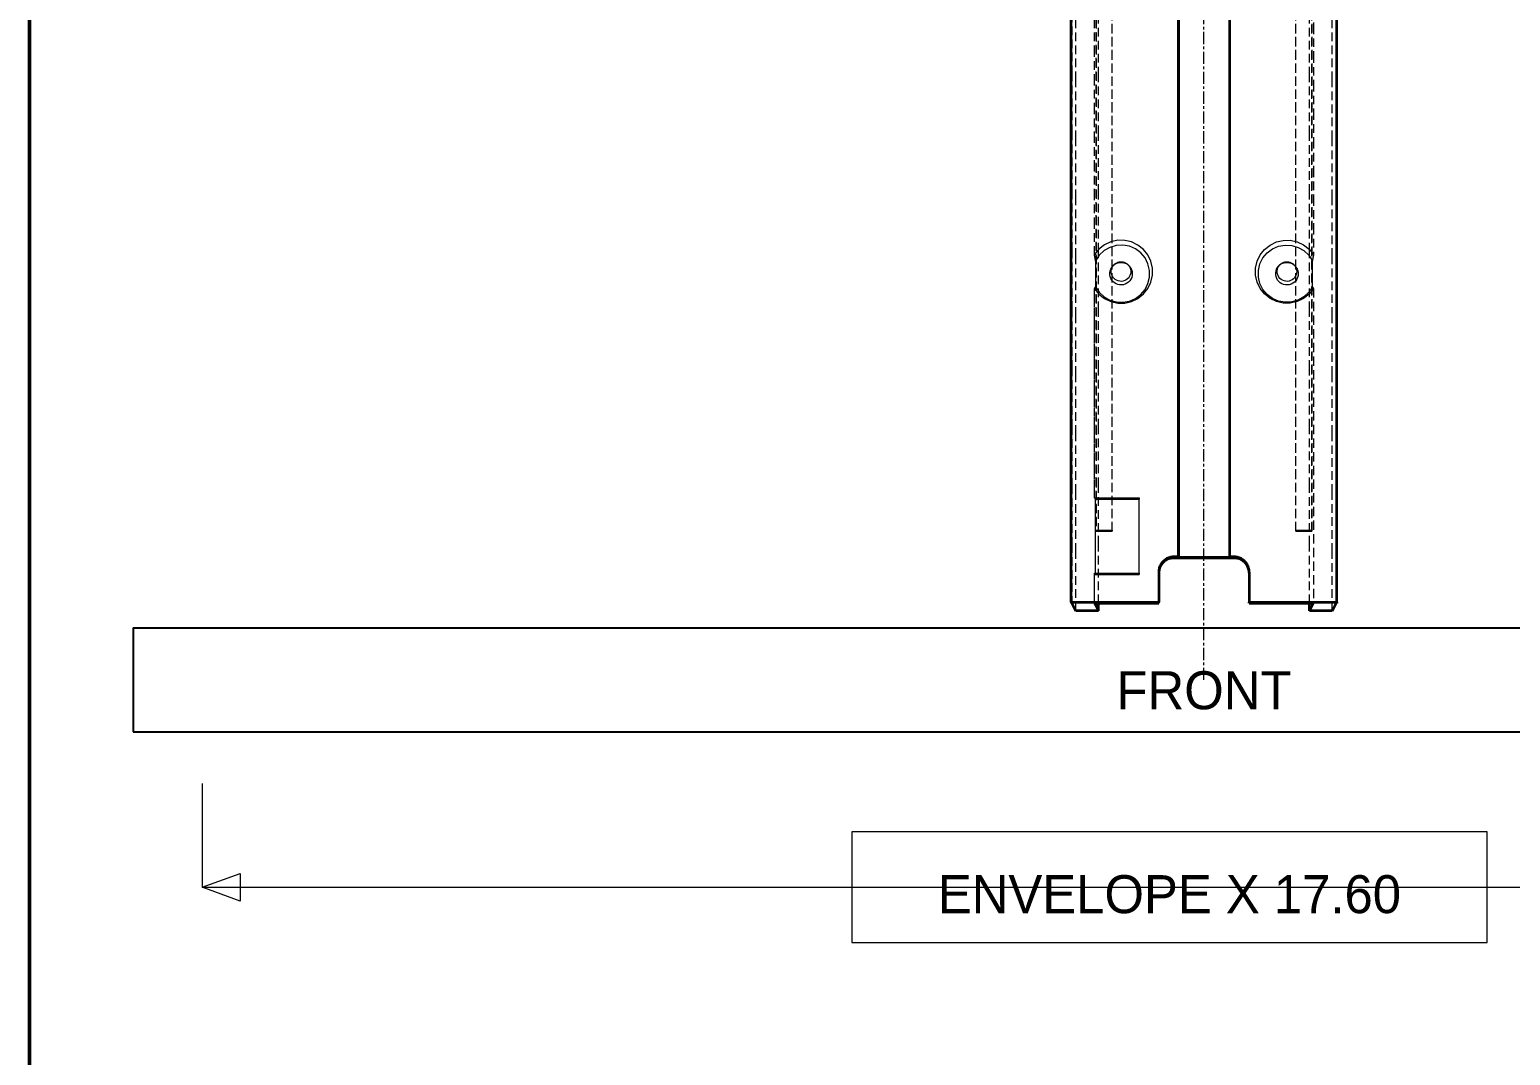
# Model space of a CAD drawing. Header units: millimetres. Extents: x 10 to 410, y 10 to 287.
# Drawn here: x 10 to 95.7, y 168.3 to 227.6 of the extents above; entities that cross this region are included whole.
import ezdxf
from ezdxf.enums import TextEntityAlignment as Align

# ---------------------------------------------------------------- set-up
doc = ezdxf.new("R2010")
doc.units = ezdxf.units.MM
doc.linetypes.add('CENTER', pattern=[1.15, 0.7, -0.15, 0.15, -0.15])
doc.linetypes.add('DASHED', pattern=[0.75, 0.5, -0.25])
for name, color, linetype, lineweight in [('BORDER', 7, 'CONTINUOUS', 50), ('CENTER', 4, 'CENTER', 13), ('DIMENSION', 2, 'CONTINUOUS', 18), ('HIDDEN', 8, 'DASHED', 18), ('TITLE_BLOCK', 7, 'CONTINUOUS', 25), ('VISIBLE', 7, 'CONTINUOUS', 35)]:
    doc.layers.add(name, color=color, linetype=linetype, lineweight=lineweight)

msp = doc.modelspace()

# ---------------------------------------------------------------- linework, layer by layer
at = {"layer": 'BORDER'}
msp.add_lwpolyline([(10, 10), (410, 10), (410, 287), (10, 287)], close=True, dxfattribs=at)
at = {"layer": 'CENTER'}
msp.add_line((78, 190), (78, 273), dxfattribs=at)
at = {"layer": 'DIMENSION'}
for p, q in [((20, 184), (20, 178)), ((20, 178), (132, 178))]:
    msp.add_line(p, q, dxfattribs=at)
for points in [[(57.6, 174.8), (94.4, 174.8), (94.4, 181.2), (57.6, 181.2)], [(20, 178), (22.2, 178.8), (22.2, 177.2)]]:
    msp.add_lwpolyline(points, close=True, dxfattribs=at)
at = {"layer": 'HIDDEN'}
for points in [[(70.316, 194.436), (70.316, 197.849), (70.316, 201.262), (70.316, 204.675), (70.316, 208.088), (70.316, 211.501), (70.316, 214.914), (70.316, 218.327), (70.316, 221.74), (70.316, 225.154), (70.316, 228.567), (70.316, 231.98), (70.316, 235.393), (70.316, 238.806), (70.316, 242.219), (70.316, 245.632), (70.316, 249.045), (70.316, 252.458), (70.316, 255.871), (70.316, 259.284), (70.316, 262.697), (70.316, 266.11), (70.316, 269.524), (70.316, 272.937)], [(70.35, 272.937), (70.35, 269.524), (70.35, 266.11), (70.35, 262.697), (70.35, 259.284), (70.35, 255.871), (70.35, 252.458), (70.35, 249.045), (70.35, 245.632), (70.35, 242.219), (70.35, 238.806), (70.35, 235.393), (70.35, 231.98), (70.35, 228.567), (70.35, 225.154), (70.35, 221.74), (70.35, 218.327), (70.35, 214.914), (70.35, 211.501), (70.35, 208.088), (70.35, 204.675), (70.35, 201.262), (70.35, 197.849), (70.35, 194.436)], [(85.65, 194.436), (85.65, 197.849), (85.65, 201.262), (85.65, 204.675), (85.65, 208.088), (85.65, 211.501), (85.65, 214.914), (85.65, 218.327), (85.65, 221.74), (85.65, 225.154), (85.65, 228.567), (85.65, 231.98), (85.65, 235.393), (85.65, 238.806), (85.65, 242.219), (85.65, 245.632), (85.65, 249.045), (85.65, 252.458), (85.65, 255.871), (85.65, 259.284), (85.65, 262.697), (85.65, 266.11), (85.65, 269.524), (85.65, 272.937)], [(85.684, 194.436), (85.684, 197.849), (85.684, 201.262), (85.684, 204.675), (85.684, 208.088), (85.684, 211.501), (85.684, 214.914), (85.684, 218.327), (85.684, 221.74), (85.684, 225.154), (85.684, 228.567), (85.684, 231.98), (85.684, 235.393), (85.684, 238.806), (85.684, 242.219), (85.684, 245.632), (85.684, 249.045), (85.684, 252.458), (85.684, 255.871), (85.684, 259.284), (85.684, 262.697), (85.684, 266.11), (85.684, 269.524), (85.684, 272.937)], [(70.579, 194), (70.579, 197.413), (70.579, 200.826), (70.579, 204.239), (70.579, 207.652), (70.579, 211.065), (70.579, 214.478), (70.579, 217.892), (70.579, 221.305), (70.579, 224.718), (70.579, 228.131), (70.579, 231.544), (70.579, 234.957), (70.579, 238.37), (70.579, 241.783), (70.579, 245.196), (70.579, 248.609), (70.579, 252.022), (70.579, 255.435), (70.579, 258.848), (70.579, 262.261), (70.579, 265.675), (70.579, 269.088), (70.579, 272.501)], [(71.888, 194.436), (71.888, 197.83), (71.888, 201.224), (71.888, 204.618), (71.888, 208.012), (71.888, 211.406), (71.888, 214.801), (71.888, 218.195), (71.888, 221.589), (71.888, 224.983), (71.888, 228.377), (71.888, 231.771), (71.888, 235.165), (71.888, 238.559), (71.888, 241.954), (71.888, 245.348), (71.888, 248.742), (71.888, 252.136), (71.888, 255.53), (71.888, 258.924), (71.888, 262.318), (71.888, 265.712), (71.888, 269.107), (71.888, 272.501)], [(84.112, 194.436), (84.112, 197.83), (84.112, 201.224), (84.112, 204.618), (84.112, 208.012), (84.112, 211.407), (84.112, 214.801), (84.112, 218.195), (84.112, 221.589), (84.112, 224.983), (84.112, 228.377), (84.112, 231.771), (84.112, 235.165), (84.112, 238.559), (84.112, 241.954), (84.112, 245.348), (84.112, 248.742), (84.112, 252.136), (84.112, 255.53), (84.112, 258.924), (84.112, 262.318), (84.112, 265.712), (84.112, 269.107), (84.112, 272.501)], [(85.422, 194), (85.422, 197.413), (85.422, 200.826), (85.422, 204.239), (85.422, 207.652), (85.422, 211.065), (85.422, 214.478), (85.422, 217.892), (85.422, 221.305), (85.422, 224.718), (85.422, 228.131), (85.422, 231.544), (85.422, 234.957), (85.422, 238.37), (85.422, 241.783), (85.422, 245.196), (85.422, 248.609), (85.422, 252.022), (85.422, 255.435), (85.422, 258.848), (85.422, 262.261), (85.422, 265.675), (85.422, 269.088), (85.422, 272.501)], [(79.484, 197.082), (79.484, 200.268), (79.484, 203.453), (79.484, 206.639), (79.484, 209.824), (79.484, 213.01), (79.484, 216.196), (79.484, 219.381), (79.484, 222.567), (79.484, 225.752), (79.484, 228.938), (79.484, 232.123), (79.484, 235.309), (79.484, 238.494), (79.484, 241.68), (79.484, 244.865), (79.484, 248.051), (79.484, 251.236), (79.484, 254.422), (79.484, 257.607), (79.484, 260.793), (79.484, 263.979), (79.484, 267.164), (79.484, 270.35)], [(71.732, 268.437), (71.732, 265.403), (71.732, 262.369), (71.732, 259.335), (71.732, 256.301), (71.732, 253.268), (71.732, 250.234), (71.732, 247.2), (71.732, 244.166), (71.732, 241.132), (71.732, 238.098), (71.732, 235.064), (71.732, 232.031), (71.732, 228.997), (71.732, 225.963), (71.732, 222.929), (71.732, 219.895), (71.732, 216.861), (71.732, 213.828), (71.732, 210.794), (71.732, 207.76), (71.732, 204.726), (71.732, 201.692), (71.732, 198.658)], [(71.757, 268.389), (71.757, 265.355), (71.757, 262.322), (71.757, 259.288), (71.757, 256.254), (71.757, 253.22), (71.757, 250.186), (71.757, 247.152), (71.757, 244.118), (71.757, 241.085), (71.757, 238.051), (71.757, 235.017), (71.757, 231.983), (71.757, 228.949), (71.757, 225.915), (71.757, 222.882), (71.757, 219.848), (71.757, 216.814), (71.757, 213.78), (71.757, 210.746), (71.757, 207.712), (71.757, 204.678), (71.757, 201.645), (71.757, 198.611)], [(72.674, 198.658), (72.674, 201.692), (72.674, 204.726), (72.674, 207.76), (72.674, 210.794), (72.674, 213.828), (72.674, 216.861), (72.674, 219.895), (72.674, 222.929), (72.674, 225.963), (72.674, 228.997), (72.674, 232.031), (72.674, 235.064), (72.674, 238.098), (72.674, 241.132), (72.674, 244.166), (72.674, 247.2), (72.674, 250.234), (72.674, 253.268), (72.674, 256.301), (72.674, 259.335), (72.674, 262.369), (72.674, 265.403), (72.674, 268.437)], [(72.674, 198.611), (72.674, 201.645), (72.674, 204.678), (72.674, 207.712), (72.674, 210.746), (72.674, 213.78), (72.674, 216.814), (72.674, 219.848), (72.674, 222.882), (72.674, 225.915), (72.674, 228.949), (72.674, 231.983), (72.674, 235.017), (72.674, 238.051), (72.674, 241.085), (72.674, 244.118), (72.674, 247.152), (72.674, 250.186), (72.674, 253.22), (72.674, 256.254), (72.674, 259.288), (72.674, 262.322), (72.674, 265.355), (72.674, 268.389)], [(83.326, 198.658), (83.326, 201.692), (83.326, 204.726), (83.326, 207.76), (83.326, 210.794), (83.326, 213.828), (83.326, 216.861), (83.326, 219.895), (83.326, 222.929), (83.326, 225.963), (83.326, 228.997), (83.326, 232.031), (83.326, 235.064), (83.326, 238.098), (83.326, 241.132), (83.326, 244.166), (83.326, 247.2), (83.326, 250.234), (83.326, 253.268), (83.326, 256.301), (83.326, 259.335), (83.326, 262.369), (83.326, 265.403), (83.326, 268.437)], [(83.326, 198.611), (83.326, 201.645), (83.326, 204.678), (83.326, 207.712), (83.326, 210.746), (83.326, 213.78), (83.326, 216.814), (83.326, 219.848), (83.326, 222.882), (83.326, 225.915), (83.326, 228.949), (83.326, 231.983), (83.326, 235.017), (83.326, 238.051), (83.326, 241.085), (83.326, 244.118), (83.326, 247.152), (83.326, 250.186), (83.326, 253.22), (83.326, 256.254), (83.326, 259.288), (83.326, 262.322), (83.326, 265.355), (83.326, 268.389)], [(84.243, 198.611), (84.243, 201.645), (84.243, 204.678), (84.243, 207.712), (84.243, 210.746), (84.243, 213.78), (84.243, 216.814), (84.243, 219.848), (84.243, 222.882), (84.243, 225.915), (84.243, 228.949), (84.243, 231.983), (84.243, 235.017), (84.243, 238.051), (84.243, 241.085), (84.243, 244.118), (84.243, 247.152), (84.243, 250.186), (84.243, 253.22), (84.243, 256.254), (84.243, 259.288), (84.243, 262.322), (84.243, 265.355), (84.243, 268.389)], [(84.268, 198.658), (84.268, 201.692), (84.268, 204.726), (84.268, 207.76), (84.268, 210.794), (84.268, 213.828), (84.268, 216.861), (84.268, 219.895), (84.268, 222.929), (84.268, 225.963), (84.268, 228.997), (84.268, 232.031), (84.268, 235.064), (84.268, 238.098), (84.268, 241.132), (84.268, 244.166), (84.268, 247.2), (84.268, 250.234), (84.268, 253.268), (84.268, 256.301), (84.268, 259.335), (84.268, 262.369), (84.268, 265.403), (84.268, 268.437)], [(71.659, 214.611), (71.659, 216.27), (71.659, 217.928), (71.659, 219.587), (71.659, 221.246), (71.659, 222.905), (71.659, 224.563), (71.659, 226.222), (71.659, 227.881), (71.659, 229.539), (71.659, 231.198), (71.659, 232.857), (71.659, 234.516), (71.659, 236.174), (71.659, 237.833), (71.659, 239.492), (71.659, 241.15), (71.659, 242.809), (71.659, 244.468), (71.659, 246.127), (71.659, 247.785), (71.659, 249.444), (71.659, 251.103), (71.659, 252.762)], [(84.341, 252.762), (84.341, 251.103), (84.341, 249.444), (84.341, 247.785), (84.341, 246.127), (84.341, 244.468), (84.341, 242.809), (84.341, 241.151), (84.341, 239.492), (84.341, 237.833), (84.341, 236.174), (84.341, 234.516), (84.341, 232.857), (84.341, 231.198), (84.341, 229.539), (84.341, 227.881), (84.341, 226.222), (84.341, 224.563), (84.341, 222.905), (84.341, 221.246), (84.341, 219.587), (84.341, 217.928), (84.341, 216.27), (84.341, 214.611)], [(71.659, 212.639), (71.917, 212.323), (72.238, 212.071), (72.606, 211.897), (73.004, 211.809), (73.412, 211.812), (73.809, 211.904), (74.175, 212.082), (74.493, 212.337), (74.747, 212.656), (74.924, 213.024), (75.014, 213.421), (75.014, 213.829), (74.924, 214.226), (74.747, 214.594), (74.493, 214.913), (74.175, 215.168), (73.809, 215.346), (73.412, 215.438), (73.004, 215.441), (72.606, 215.352), (72.238, 215.178), (71.917, 214.927), (71.659, 214.611)], [(84.341, 212.639), (84.083, 212.323), (83.763, 212.071), (83.394, 211.897), (82.996, 211.809), (82.588, 211.812), (82.191, 211.904), (81.825, 212.082), (81.507, 212.337), (81.253, 212.656), (81.076, 213.024), (80.986, 213.421), (80.986, 213.829), (81.076, 214.226), (81.253, 214.594), (81.507, 214.913), (81.825, 215.168), (82.191, 215.346), (82.588, 215.438), (82.996, 215.441), (83.394, 215.353), (83.763, 215.179), (84.083, 214.927), (84.341, 214.611)], [(71.72, 214.262), (71.717, 214.278), (71.715, 214.293), (71.712, 214.308), (71.71, 214.323), (71.707, 214.338), (71.705, 214.353), (71.702, 214.369), (71.699, 214.384), (71.697, 214.399), (71.694, 214.414), (71.692, 214.429), (71.689, 214.444), (71.686, 214.46), (71.684, 214.475), (71.681, 214.49), (71.678, 214.505), (71.676, 214.52), (71.673, 214.535), (71.67, 214.55), (71.668, 214.565), (71.665, 214.581), (71.662, 214.596), (71.659, 214.611)], [(71.72, 212.758), (71.933, 212.438), (72.214, 212.176), (72.547, 211.985), (72.916, 211.877), (73.3, 211.856), (73.678, 211.924), (74.03, 212.076), (74.338, 212.306), (74.585, 212.601), (74.757, 212.944), (74.846, 213.318), (74.846, 213.702), (74.757, 214.076), (74.585, 214.419), (74.338, 214.714), (74.03, 214.944), (73.678, 215.096), (73.3, 215.164), (72.916, 215.143), (72.547, 215.035), (72.214, 214.844), (71.933, 214.582), (71.72, 214.262)], [(84.28, 212.758), (84.067, 212.438), (83.786, 212.176), (83.453, 211.985), (83.084, 211.877), (82.701, 211.856), (82.322, 211.924), (81.97, 212.076), (81.662, 212.306), (81.415, 212.601), (81.243, 212.944), (81.155, 213.318), (81.155, 213.702), (81.243, 214.076), (81.415, 214.419), (81.662, 214.714), (81.97, 214.944), (82.322, 215.096), (82.701, 215.164), (83.084, 215.143), (83.453, 215.035), (83.786, 214.844), (84.067, 214.582), (84.28, 214.263)], [(84.341, 214.611), (84.338, 214.596), (84.335, 214.581), (84.332, 214.566), (84.33, 214.55), (84.327, 214.535), (84.324, 214.52), (84.322, 214.505), (84.319, 214.49), (84.316, 214.475), (84.314, 214.46), (84.311, 214.444), (84.308, 214.429), (84.306, 214.414), (84.303, 214.399), (84.301, 214.384), (84.298, 214.369), (84.296, 214.353), (84.293, 214.338), (84.29, 214.323), (84.288, 214.308), (84.285, 214.293), (84.283, 214.278), (84.28, 214.263)], [(71.72, 214.262), (71.72, 214.197), (71.72, 214.132), (71.72, 214.066), (71.72, 214.001), (71.72, 213.935), (71.72, 213.87), (71.72, 213.804), (71.72, 213.739), (71.72, 213.674), (71.72, 213.608), (71.72, 213.543), (71.72, 213.477), (71.72, 213.412), (71.72, 213.346), (71.72, 213.281), (71.72, 213.216), (71.72, 213.15), (71.72, 213.085), (71.72, 213.019), (71.72, 212.954), (71.72, 212.888), (71.72, 212.823), (71.72, 212.758)], [(73.85, 213.51), (73.841, 213.4), (73.813, 213.293), (73.767, 213.193), (73.706, 213.101), (73.629, 213.022), (73.541, 212.956), (73.442, 212.906), (73.337, 212.874), (73.227, 212.859), (73.117, 212.864), (73.009, 212.887), (72.906, 212.927), (72.812, 212.985), (72.729, 213.057), (72.659, 213.143), (72.605, 213.239), (72.568, 213.343), (72.548, 213.451), (72.548, 213.562), (72.566, 213.671), (72.602, 213.775), (72.655, 213.872), (72.724, 213.958)], [(73.765, 213.633), (73.757, 213.537), (73.733, 213.444), (73.693, 213.357), (73.64, 213.277), (73.573, 213.208), (73.496, 213.151), (73.41, 213.107), (73.319, 213.079), (73.223, 213.066), (73.127, 213.07), (73.033, 213.09), (72.944, 213.126), (72.862, 213.176), (72.79, 213.239), (72.729, 213.313), (72.682, 213.397), (72.649, 213.487), (72.633, 213.582), (72.632, 213.678), (72.648, 213.773), (72.679, 213.863), (72.726, 213.948), (72.786, 214.023)], [(72.724, 213.958), (72.757, 213.99), (72.792, 214.02), (72.829, 214.047), (72.868, 214.072), (72.909, 214.094), (72.951, 214.113), (72.994, 214.129), (73.038, 214.142), (73.083, 214.151), (73.129, 214.158), (73.174, 214.161), (73.22, 214.161), (73.266, 214.158), (73.312, 214.151), (73.357, 214.142), (73.401, 214.129), (73.444, 214.113), (73.486, 214.094), (73.527, 214.072), (73.566, 214.048), (73.603, 214.021), (73.638, 213.991), (73.671, 213.958)], [(72.786, 214.023), (72.783, 214.02), (72.78, 214.017), (72.778, 214.014), (72.775, 214.011), (72.772, 214.009), (72.77, 214.006), (72.767, 214.003), (72.764, 214), (72.762, 213.997), (72.759, 213.994), (72.756, 213.992), (72.754, 213.989), (72.751, 213.986), (72.748, 213.983), (72.746, 213.98), (72.743, 213.978), (72.74, 213.975), (72.738, 213.972), (72.735, 213.969), (72.732, 213.966), (72.73, 213.963), (72.727, 213.961), (72.724, 213.958)], [(72.786, 214.023), (72.814, 214.051), (72.845, 214.077), (72.877, 214.1), (72.911, 214.122), (72.946, 214.141), (72.983, 214.157), (73.02, 214.171), (73.059, 214.182), (73.098, 214.191), (73.137, 214.197), (73.177, 214.199), (73.217, 214.199), (73.257, 214.197), (73.297, 214.191), (73.336, 214.183), (73.375, 214.172), (73.412, 214.158), (73.449, 214.141), (73.484, 214.122), (73.518, 214.101), (73.55, 214.077), (73.581, 214.051), (73.609, 214.023)], [(73.609, 214.023), (73.622, 214.009), (73.634, 213.995), (73.646, 213.981), (73.657, 213.966), (73.668, 213.95), (73.678, 213.935), (73.688, 213.919), (73.697, 213.902), (73.706, 213.886), (73.714, 213.869), (73.721, 213.852), (73.728, 213.834), (73.735, 213.817), (73.74, 213.799), (73.746, 213.781), (73.75, 213.763), (73.754, 213.744), (73.758, 213.726), (73.76, 213.708), (73.763, 213.689), (73.764, 213.67), (73.765, 213.652), (73.765, 213.633)], [(73.609, 214.023), (73.612, 214.02), (73.615, 214.017), (73.617, 214.015), (73.62, 214.012), (73.623, 214.009), (73.626, 214.006), (73.628, 214.003), (73.631, 214.001), (73.634, 213.998), (73.636, 213.995), (73.639, 213.992), (73.642, 213.989), (73.644, 213.987), (73.647, 213.984), (73.65, 213.981), (73.652, 213.978), (73.655, 213.975), (73.658, 213.973), (73.66, 213.97), (73.663, 213.967), (73.666, 213.964), (73.668, 213.961), (73.671, 213.958)], [(73.671, 213.958), (73.685, 213.943), (73.699, 213.926), (73.713, 213.91), (73.726, 213.892), (73.738, 213.875), (73.75, 213.857), (73.761, 213.838), (73.772, 213.82), (73.782, 213.801), (73.791, 213.781), (73.799, 213.761), (73.807, 213.741), (73.815, 213.721), (73.821, 213.701), (73.827, 213.68), (73.833, 213.659), (73.837, 213.638), (73.841, 213.617), (73.844, 213.596), (73.847, 213.574), (73.849, 213.553), (73.85, 213.532), (73.85, 213.51)], [(83.454, 213.51), (83.445, 213.4), (83.417, 213.293), (83.372, 213.193), (83.31, 213.101), (83.234, 213.022), (83.145, 212.956), (83.047, 212.906), (82.941, 212.874), (82.832, 212.859), (82.721, 212.864), (82.613, 212.887), (82.511, 212.927), (82.417, 212.985), (82.333, 213.057), (82.264, 213.143), (82.209, 213.239), (82.172, 213.343), (82.153, 213.451), (82.152, 213.562), (82.17, 213.671), (82.207, 213.775), (82.26, 213.872), (82.329, 213.958)], [(83.37, 213.633), (83.362, 213.537), (83.337, 213.444), (83.298, 213.357), (83.244, 213.277), (83.178, 213.208), (83.101, 213.151), (83.015, 213.107), (82.923, 213.079), (82.828, 213.067), (82.732, 213.07), (82.638, 213.09), (82.549, 213.126), (82.467, 213.176), (82.394, 213.239), (82.333, 213.313), (82.286, 213.397), (82.254, 213.487), (82.237, 213.582), (82.236, 213.678), (82.252, 213.773), (82.284, 213.863), (82.33, 213.948), (82.39, 214.023)], [(82.329, 213.958), (82.362, 213.99), (82.397, 214.02), (82.434, 214.047), (82.472, 214.072), (82.513, 214.094), (82.555, 214.113), (82.598, 214.129), (82.642, 214.142), (82.687, 214.151), (82.733, 214.158), (82.779, 214.161), (82.825, 214.161), (82.871, 214.158), (82.916, 214.151), (82.961, 214.142), (83.006, 214.129), (83.049, 214.113), (83.091, 214.094), (83.131, 214.072), (83.17, 214.048), (83.207, 214.021), (83.242, 213.991), (83.275, 213.958)], [(82.39, 214.023), (82.387, 214.02), (82.385, 214.017), (82.382, 214.014), (82.379, 214.011), (82.377, 214.009), (82.374, 214.006), (82.371, 214.003), (82.369, 214), (82.366, 213.997), (82.363, 213.994), (82.361, 213.992), (82.358, 213.989), (82.355, 213.986), (82.353, 213.983), (82.35, 213.98), (82.347, 213.978), (82.345, 213.975), (82.342, 213.972), (82.339, 213.969), (82.337, 213.966), (82.334, 213.963), (82.331, 213.961), (82.329, 213.958)], [(82.39, 214.023), (82.419, 214.051), (82.449, 214.077), (82.481, 214.1), (82.515, 214.122), (82.55, 214.141), (82.587, 214.157), (82.625, 214.171), (82.663, 214.183), (82.702, 214.191), (82.742, 214.197), (82.782, 214.199), (82.822, 214.199), (82.862, 214.197), (82.902, 214.191), (82.941, 214.183), (82.979, 214.172), (83.017, 214.158), (83.053, 214.141), (83.089, 214.122), (83.123, 214.101), (83.155, 214.077), (83.185, 214.051), (83.214, 214.023)], [(83.214, 214.023), (83.227, 214.009), (83.239, 213.995), (83.251, 213.981), (83.262, 213.966), (83.272, 213.95), (83.283, 213.935), (83.292, 213.919), (83.302, 213.902), (83.31, 213.886), (83.318, 213.869), (83.326, 213.852), (83.333, 213.834), (83.339, 213.817), (83.345, 213.799), (83.35, 213.781), (83.355, 213.763), (83.359, 213.744), (83.362, 213.726), (83.365, 213.708), (83.367, 213.689), (83.369, 213.67), (83.369, 213.652), (83.37, 213.633)], [(83.214, 214.023), (83.217, 214.02), (83.219, 214.018), (83.222, 214.015), (83.225, 214.012), (83.227, 214.009), (83.23, 214.006), (83.233, 214.003), (83.235, 214.001), (83.238, 213.998), (83.241, 213.995), (83.243, 213.992), (83.246, 213.989), (83.249, 213.987), (83.251, 213.984), (83.254, 213.981), (83.257, 213.978), (83.259, 213.975), (83.262, 213.973), (83.265, 213.97), (83.267, 213.967), (83.27, 213.964), (83.273, 213.961), (83.275, 213.958)], [(83.275, 213.958), (83.29, 213.943), (83.304, 213.926), (83.317, 213.91), (83.33, 213.892), (83.343, 213.875), (83.354, 213.857), (83.366, 213.838), (83.376, 213.82), (83.386, 213.801), (83.395, 213.781), (83.404, 213.761), (83.412, 213.741), (83.419, 213.721), (83.426, 213.701), (83.432, 213.68), (83.437, 213.659), (83.442, 213.638), (83.446, 213.617), (83.449, 213.596), (83.451, 213.574), (83.453, 213.553), (83.454, 213.532), (83.454, 213.51)], [(84.28, 212.758), (84.28, 212.823), (84.28, 212.888), (84.28, 212.954), (84.28, 213.019), (84.28, 213.085), (84.28, 213.15), (84.28, 213.216), (84.28, 213.281), (84.28, 213.346), (84.28, 213.412), (84.28, 213.477), (84.28, 213.543), (84.28, 213.608), (84.28, 213.674), (84.28, 213.739), (84.28, 213.804), (84.28, 213.87), (84.28, 213.935), (84.28, 214.001), (84.28, 214.066), (84.28, 214.132), (84.28, 214.197), (84.28, 214.263)], [(71.659, 212.639), (71.662, 212.644), (71.665, 212.649), (71.668, 212.654), (71.671, 212.659), (71.674, 212.664), (71.676, 212.669), (71.679, 212.674), (71.682, 212.679), (71.685, 212.685), (71.687, 212.69), (71.69, 212.695), (71.693, 212.7), (71.695, 212.705), (71.698, 212.71), (71.7, 212.716), (71.703, 212.721), (71.705, 212.726), (71.708, 212.731), (71.71, 212.736), (71.713, 212.742), (71.715, 212.747), (71.717, 212.752), (71.72, 212.758)], [(84.28, 212.758), (84.283, 212.752), (84.285, 212.747), (84.287, 212.742), (84.29, 212.736), (84.292, 212.731), (84.295, 212.726), (84.297, 212.721), (84.3, 212.716), (84.302, 212.71), (84.305, 212.705), (84.307, 212.7), (84.31, 212.695), (84.313, 212.69), (84.315, 212.685), (84.318, 212.679), (84.321, 212.674), (84.324, 212.669), (84.326, 212.664), (84.329, 212.659), (84.332, 212.654), (84.335, 212.649), (84.338, 212.644), (84.341, 212.639)], [(71.659, 200.541), (71.659, 201.067), (71.659, 201.593), (71.659, 202.119), (71.659, 202.645), (71.659, 203.171), (71.659, 203.697), (71.659, 204.223), (71.659, 204.749), (71.659, 205.275), (71.659, 205.801), (71.659, 206.327), (71.659, 206.853), (71.659, 207.379), (71.659, 207.905), (71.659, 208.431), (71.659, 208.957), (71.659, 209.483), (71.659, 210.009), (71.659, 210.535), (71.659, 211.061), (71.659, 211.587), (71.659, 212.113), (71.659, 212.639)], [(84.341, 212.639), (84.341, 211.848), (84.341, 211.056), (84.341, 210.265), (84.341, 209.473), (84.341, 208.682), (84.341, 207.89), (84.341, 207.099), (84.341, 206.307), (84.341, 205.516), (84.341, 204.725), (84.341, 203.933), (84.341, 203.142), (84.341, 202.35), (84.341, 201.559), (84.341, 200.767), (84.341, 199.976), (84.341, 199.185), (84.341, 198.393), (84.341, 197.602), (84.341, 196.81), (84.341, 196.019), (84.341, 195.227), (84.341, 194.436)], [(71.659, 200.541), (71.661, 200.538), (71.663, 200.535), (71.665, 200.531), (71.667, 200.528), (71.668, 200.524), (71.67, 200.521), (71.672, 200.517), (71.674, 200.514), (71.676, 200.51), (71.678, 200.507), (71.679, 200.504), (71.681, 200.5), (71.683, 200.497), (71.685, 200.493), (71.687, 200.49), (71.688, 200.486), (71.69, 200.483), (71.692, 200.479), (71.694, 200.476), (71.696, 200.473), (71.697, 200.469), (71.699, 200.466), (71.701, 200.462)], [(71.659, 200.541), (71.772, 200.541), (71.884, 200.541), (71.997, 200.541), (72.109, 200.541), (72.222, 200.541), (72.334, 200.541), (72.447, 200.541), (72.559, 200.541), (72.671, 200.541), (72.784, 200.541), (72.896, 200.541), (73.009, 200.541), (73.121, 200.541), (73.234, 200.541), (73.346, 200.541), (73.458, 200.541), (73.571, 200.541), (73.683, 200.541), (73.796, 200.541), (73.908, 200.541), (74.021, 200.541), (74.133, 200.541), (74.246, 200.541)], [(71.701, 200.462), (71.701, 200.273), (71.701, 200.083), (71.701, 199.893), (71.701, 199.704), (71.701, 199.514), (71.701, 199.325), (71.701, 199.135), (71.701, 198.945), (71.701, 198.756), (71.701, 198.566), (71.701, 198.376), (71.701, 198.187), (71.701, 197.997), (71.701, 197.808), (71.701, 197.618), (71.701, 197.428), (71.701, 197.239), (71.701, 197.049), (71.701, 196.86), (71.701, 196.67), (71.701, 196.48), (71.701, 196.291), (71.701, 196.101)], [(71.701, 200.462), (71.812, 200.462), (71.922, 200.462), (72.033, 200.462), (72.144, 200.462), (72.254, 200.462), (72.365, 200.462), (72.475, 200.462), (72.586, 200.462), (72.697, 200.462), (72.807, 200.462), (72.918, 200.462), (73.029, 200.462), (73.139, 200.462), (73.25, 200.462), (73.361, 200.462), (73.471, 200.462), (73.582, 200.462), (73.692, 200.462), (73.803, 200.462), (73.914, 200.462), (74.024, 200.462), (74.135, 200.462), (74.246, 200.462)], [(74.246, 196.18), (74.246, 196.37), (74.246, 196.56), (74.246, 196.749), (74.246, 196.939), (74.246, 197.128), (74.246, 197.318), (74.246, 197.508), (74.246, 197.697), (74.246, 197.887), (74.246, 198.076), (74.246, 198.266), (74.246, 198.456), (74.246, 198.645), (74.246, 198.835), (74.246, 199.025), (74.246, 199.214), (74.246, 199.404), (74.246, 199.593), (74.246, 199.783), (74.246, 199.973), (74.246, 200.162), (74.246, 200.352), (74.246, 200.541)], [(74.246, 200.541), (74.246, 200.538), (74.246, 200.535), (74.246, 200.531), (74.246, 200.528), (74.246, 200.524), (74.246, 200.521), (74.246, 200.517), (74.246, 200.514), (74.246, 200.51), (74.246, 200.507), (74.246, 200.504), (74.246, 200.5), (74.246, 200.497), (74.246, 200.493), (74.246, 200.49), (74.246, 200.486), (74.246, 200.483), (74.246, 200.479), (74.246, 200.476), (74.246, 200.473), (74.246, 200.469), (74.246, 200.466), (74.246, 200.462)], [(74.246, 196.101), (74.246, 196.291), (74.246, 196.48), (74.246, 196.67), (74.246, 196.86), (74.246, 197.049), (74.246, 197.239), (74.246, 197.428), (74.246, 197.618), (74.246, 197.808), (74.246, 197.997), (74.246, 198.187), (74.246, 198.376), (74.246, 198.566), (74.246, 198.756), (74.246, 198.945), (74.246, 199.135), (74.246, 199.325), (74.246, 199.514), (74.246, 199.704), (74.246, 199.893), (74.246, 200.083), (74.246, 200.273), (74.246, 200.462)], [(71.732, 198.658), (71.733, 198.656), (71.734, 198.654), (71.736, 198.652), (71.737, 198.65), (71.738, 198.648), (71.739, 198.646), (71.74, 198.644), (71.741, 198.642), (71.742, 198.64), (71.743, 198.638), (71.744, 198.636), (71.745, 198.634), (71.746, 198.631), (71.747, 198.629), (71.749, 198.627), (71.75, 198.625), (71.751, 198.623), (71.752, 198.621), (71.753, 198.619), (71.754, 198.617), (71.755, 198.615), (71.756, 198.613), (71.757, 198.611)], [(71.732, 198.658), (71.773, 198.658), (71.814, 198.658), (71.855, 198.658), (71.896, 198.658), (71.937, 198.658), (71.978, 198.658), (72.019, 198.658), (72.06, 198.658), (72.101, 198.658), (72.142, 198.658), (72.183, 198.658), (72.224, 198.658), (72.265, 198.658), (72.306, 198.658), (72.346, 198.658), (72.387, 198.658), (72.428, 198.658), (72.469, 198.658), (72.51, 198.658), (72.551, 198.658), (72.592, 198.658), (72.633, 198.658), (72.674, 198.658)], [(71.757, 198.611), (71.797, 198.611), (71.837, 198.611), (71.877, 198.611), (71.917, 198.611), (71.957, 198.611), (71.996, 198.611), (72.036, 198.611), (72.076, 198.611), (72.116, 198.611), (72.156, 198.611), (72.196, 198.611), (72.236, 198.611), (72.275, 198.611), (72.315, 198.611), (72.355, 198.611), (72.395, 198.611), (72.435, 198.611), (72.475, 198.611), (72.515, 198.611), (72.554, 198.611), (72.594, 198.611), (72.634, 198.611), (72.674, 198.611)], [(72.674, 198.658), (72.674, 198.656), (72.674, 198.654), (72.674, 198.652), (72.674, 198.65), (72.674, 198.648), (72.674, 198.646), (72.674, 198.644), (72.674, 198.642), (72.674, 198.64), (72.674, 198.638), (72.674, 198.636), (72.674, 198.634), (72.674, 198.631), (72.674, 198.629), (72.674, 198.627), (72.674, 198.625), (72.674, 198.623), (72.674, 198.621), (72.674, 198.619), (72.674, 198.617), (72.674, 198.615), (72.674, 198.613), (72.674, 198.611)], [(83.326, 198.658), (83.367, 198.658), (83.408, 198.658), (83.449, 198.658), (83.49, 198.658), (83.531, 198.658), (83.572, 198.658), (83.613, 198.658), (83.654, 198.658), (83.695, 198.658), (83.736, 198.658), (83.777, 198.658), (83.818, 198.658), (83.858, 198.658), (83.899, 198.658), (83.94, 198.658), (83.981, 198.658), (84.022, 198.658), (84.063, 198.658), (84.104, 198.658), (84.145, 198.658), (84.186, 198.658), (84.227, 198.658), (84.268, 198.658)], [(83.326, 198.658), (83.326, 198.656), (83.326, 198.654), (83.326, 198.652), (83.326, 198.65), (83.326, 198.648), (83.326, 198.646), (83.326, 198.644), (83.326, 198.642), (83.326, 198.64), (83.326, 198.638), (83.326, 198.636), (83.326, 198.634), (83.326, 198.631), (83.326, 198.629), (83.326, 198.627), (83.326, 198.625), (83.326, 198.623), (83.326, 198.621), (83.326, 198.619), (83.326, 198.617), (83.326, 198.615), (83.326, 198.613), (83.326, 198.611)], [(83.326, 198.611), (83.366, 198.611), (83.406, 198.611), (83.446, 198.611), (83.486, 198.611), (83.526, 198.611), (83.565, 198.611), (83.605, 198.611), (83.645, 198.611), (83.685, 198.611), (83.725, 198.611), (83.765, 198.611), (83.805, 198.611), (83.844, 198.611), (83.884, 198.611), (83.924, 198.611), (83.964, 198.611), (84.004, 198.611), (84.044, 198.611), (84.084, 198.611), (84.123, 198.611), (84.163, 198.611), (84.203, 198.611), (84.243, 198.611)], [(84.243, 198.611), (84.244, 198.613), (84.245, 198.615), (84.246, 198.617), (84.247, 198.619), (84.248, 198.621), (84.25, 198.623), (84.251, 198.625), (84.252, 198.627), (84.253, 198.629), (84.254, 198.631), (84.255, 198.634), (84.256, 198.636), (84.257, 198.638), (84.258, 198.64), (84.259, 198.642), (84.26, 198.644), (84.261, 198.646), (84.263, 198.648), (84.264, 198.65), (84.265, 198.652), (84.266, 198.654), (84.267, 198.656), (84.268, 198.658)], [(71.659, 196.18), (71.661, 196.177), (71.663, 196.173), (71.665, 196.17), (71.667, 196.167), (71.668, 196.163), (71.67, 196.16), (71.672, 196.156), (71.674, 196.153), (71.676, 196.149), (71.678, 196.146), (71.679, 196.142), (71.681, 196.139), (71.683, 196.136), (71.685, 196.132), (71.687, 196.129), (71.688, 196.125), (71.69, 196.122), (71.692, 196.118), (71.694, 196.115), (71.696, 196.111), (71.697, 196.108), (71.699, 196.105), (71.701, 196.101)], [(71.659, 194.436), (71.659, 194.512), (71.659, 194.588), (71.659, 194.663), (71.659, 194.739), (71.659, 194.815), (71.659, 194.891), (71.659, 194.967), (71.659, 195.043), (71.659, 195.118), (71.659, 195.194), (71.659, 195.27), (71.659, 195.346), (71.659, 195.422), (71.659, 195.498), (71.659, 195.574), (71.659, 195.649), (71.659, 195.725), (71.659, 195.801), (71.659, 195.877), (71.659, 195.953), (71.659, 196.029), (71.659, 196.104), (71.659, 196.18)], [(71.659, 196.18), (71.772, 196.18), (71.884, 196.18), (71.997, 196.18), (72.109, 196.18), (72.222, 196.18), (72.334, 196.18), (72.447, 196.18), (72.559, 196.18), (72.671, 196.18), (72.784, 196.18), (72.896, 196.18), (73.009, 196.18), (73.121, 196.18), (73.234, 196.18), (73.346, 196.18), (73.458, 196.18), (73.571, 196.18), (73.683, 196.18), (73.796, 196.18), (73.908, 196.18), (74.021, 196.18), (74.133, 196.18), (74.246, 196.18)], [(71.701, 196.101), (71.812, 196.101), (71.922, 196.101), (72.033, 196.101), (72.144, 196.101), (72.254, 196.101), (72.365, 196.101), (72.475, 196.101), (72.586, 196.101), (72.697, 196.101), (72.807, 196.101), (72.918, 196.101), (73.029, 196.101), (73.139, 196.101), (73.25, 196.101), (73.361, 196.101), (73.471, 196.101), (73.582, 196.101), (73.692, 196.101), (73.803, 196.101), (73.914, 196.101), (74.024, 196.101), (74.135, 196.101), (74.246, 196.101)], [(74.246, 196.18), (74.246, 196.177), (74.246, 196.173), (74.246, 196.17), (74.246, 196.167), (74.246, 196.163), (74.246, 196.16), (74.246, 196.156), (74.246, 196.153), (74.246, 196.149), (74.246, 196.146), (74.246, 196.142), (74.246, 196.139), (74.246, 196.136), (74.246, 196.132), (74.246, 196.129), (74.246, 196.125), (74.246, 196.122), (74.246, 196.118), (74.246, 196.115), (74.246, 196.111), (74.246, 196.108), (74.246, 196.105), (74.246, 196.101)], [(75.381, 196.18), (75.381, 196.104), (75.381, 196.029), (75.381, 195.953), (75.381, 195.877), (75.381, 195.801), (75.381, 195.725), (75.381, 195.649), (75.381, 195.574), (75.381, 195.498), (75.381, 195.422), (75.381, 195.346), (75.381, 195.27), (75.381, 195.194), (75.381, 195.118), (75.381, 195.043), (75.381, 194.967), (75.381, 194.891), (75.381, 194.815), (75.381, 194.739), (75.381, 194.663), (75.381, 194.588), (75.381, 194.512), (75.381, 194.436)], [(80.619, 196.18), (80.619, 196.183), (80.619, 196.186), (80.619, 196.189), (80.619, 196.191), (80.619, 196.194), (80.619, 196.197), (80.619, 196.2), (80.619, 196.202), (80.619, 196.205), (80.619, 196.208), (80.619, 196.211), (80.619, 196.213), (80.619, 196.216), (80.619, 196.219), (80.619, 196.222), (80.619, 196.224), (80.619, 196.227), (80.619, 196.23), (80.619, 196.233), (80.619, 196.235), (80.619, 196.238), (80.619, 196.241), (80.619, 196.244)], [(80.619, 196.181), (80.619, 196.184), (80.619, 196.186), (80.619, 196.189), (80.619, 196.192), (80.619, 196.195), (80.619, 196.197), (80.619, 196.2), (80.619, 196.203), (80.619, 196.206), (80.619, 196.208), (80.619, 196.211), (80.619, 196.214), (80.619, 196.217), (80.619, 196.22), (80.619, 196.222), (80.619, 196.225), (80.619, 196.228), (80.619, 196.231), (80.619, 196.233), (80.619, 196.236), (80.619, 196.239), (80.619, 196.242), (80.619, 196.244)], [(80.619, 196.181), (80.619, 196.181), (80.619, 196.182), (80.619, 196.182), (80.619, 196.182), (80.619, 196.183), (80.619, 196.183), (80.619, 196.183), (80.619, 196.184), (80.619, 196.184), (80.619, 196.184), (80.619, 196.185), (80.619, 196.185), (80.619, 196.185), (80.619, 196.186), (80.619, 196.186), (80.619, 196.186), (80.619, 196.187), (80.619, 196.187), (80.619, 196.187), (80.619, 196.188), (80.619, 196.188), (80.619, 196.188), (80.619, 196.189)], [(80.619, 196.18), (80.619, 196.18), (80.619, 196.18), (80.619, 196.18), (80.619, 196.18), (80.619, 196.18), (80.619, 196.181), (80.619, 196.181), (80.619, 196.181), (80.619, 196.181), (80.619, 196.181), (80.619, 196.181), (80.619, 196.181), (80.619, 196.181), (80.619, 196.181), (80.619, 196.181), (80.619, 196.181), (80.619, 196.181), (80.619, 196.181), (80.619, 196.181), (80.619, 196.181), (80.619, 196.181), (80.619, 196.181), (80.619, 196.181)], [(80.619, 196.18), (80.619, 196.104), (80.619, 196.029), (80.619, 195.953), (80.619, 195.877), (80.619, 195.801), (80.619, 195.725), (80.619, 195.649), (80.619, 195.574), (80.619, 195.498), (80.619, 195.422), (80.619, 195.346), (80.619, 195.27), (80.619, 195.194), (80.619, 195.118), (80.619, 195.043), (80.619, 194.967), (80.619, 194.891), (80.619, 194.815), (80.619, 194.739), (80.619, 194.663), (80.619, 194.588), (80.619, 194.512), (80.619, 194.436)]]:
    msp.add_lwpolyline(points, dxfattribs=at)
at = {"layer": 'TITLE_BLOCK'}
msp.add_lwpolyline([(16, 187), (140, 187), (140, 193), (16, 193)], close=True, dxfattribs=at)
at = {"layer": 'VISIBLE'}
for points in [[(70.316, 194.499), (70.316, 197.912), (70.316, 201.325), (70.316, 204.739), (70.316, 208.152), (70.316, 211.565), (70.316, 214.978), (70.316, 218.391), (70.316, 221.804), (70.316, 225.217), (70.316, 228.63), (70.316, 232.043), (70.316, 235.456), (70.316, 238.869), (70.316, 242.282), (70.316, 245.695), (70.316, 249.108), (70.316, 252.522), (70.316, 255.935), (70.316, 259.348), (70.316, 262.761), (70.316, 266.174), (70.316, 269.587), (70.316, 273)], [(85.684, 194.499), (85.684, 197.912), (85.684, 201.325), (85.684, 204.739), (85.684, 208.152), (85.684, 211.565), (85.684, 214.978), (85.684, 218.391), (85.684, 221.804), (85.684, 225.217), (85.684, 228.63), (85.684, 232.043), (85.684, 235.456), (85.684, 238.869), (85.684, 242.282), (85.684, 245.695), (85.684, 249.108), (85.684, 252.522), (85.684, 255.935), (85.684, 259.348), (85.684, 262.761), (85.684, 266.174), (85.684, 269.587), (85.684, 273)], [(76.516, 270.383), (76.516, 267.198), (76.516, 264.012), (76.516, 260.827), (76.516, 257.641), (76.516, 254.456), (76.516, 251.27), (76.516, 248.085), (76.516, 244.899), (76.516, 241.713), (76.516, 238.528), (76.516, 235.342), (76.516, 232.157), (76.516, 228.971), (76.516, 225.786), (76.516, 222.6), (76.516, 219.415), (76.516, 216.229), (76.516, 213.044), (76.516, 209.858), (76.516, 206.673), (76.516, 203.487), (76.516, 200.302), (76.516, 197.116)], [(76.516, 197.082), (76.516, 200.268), (76.516, 203.453), (76.516, 206.639), (76.516, 209.824), (76.516, 213.01), (76.516, 216.196), (76.516, 219.381), (76.516, 222.567), (76.516, 225.752), (76.516, 228.938), (76.516, 232.123), (76.516, 235.309), (76.516, 238.494), (76.516, 241.68), (76.516, 244.865), (76.516, 248.051), (76.516, 251.236), (76.516, 254.422), (76.516, 257.607), (76.516, 260.793), (76.516, 263.979), (76.516, 267.164), (76.516, 270.35)], [(79.484, 270.383), (79.484, 267.198), (79.484, 264.012), (79.484, 260.827), (79.484, 257.641), (79.484, 254.456), (79.484, 251.27), (79.484, 248.085), (79.484, 244.899), (79.484, 241.713), (79.484, 238.528), (79.484, 235.342), (79.484, 232.157), (79.484, 228.971), (79.484, 225.786), (79.484, 222.6), (79.484, 219.415), (79.484, 216.229), (79.484, 213.044), (79.484, 209.858), (79.484, 206.673), (79.484, 203.487), (79.484, 200.302), (79.484, 197.116)], [(76.254, 197.116), (76.194, 197.114), (76.135, 197.108), (76.076, 197.098), (76.018, 197.084), (75.961, 197.066), (75.906, 197.044), (75.852, 197.018), (75.8, 196.989), (75.75, 196.956), (75.703, 196.92), (75.658, 196.881), (75.616, 196.839), (75.577, 196.794), (75.541, 196.747), (75.508, 196.697), (75.479, 196.645), (75.453, 196.591), (75.431, 196.536), (75.413, 196.479), (75.399, 196.421), (75.389, 196.363), (75.383, 196.303), (75.381, 196.244)], [(76.254, 197.053), (76.194, 197.051), (76.135, 197.044), (76.076, 197.034), (76.018, 197.02), (75.962, 197.002), (75.906, 196.98), (75.852, 196.955), (75.8, 196.926), (75.75, 196.893), (75.703, 196.857), (75.658, 196.818), (75.616, 196.776), (75.577, 196.731), (75.541, 196.684), (75.508, 196.634), (75.479, 196.582), (75.453, 196.528), (75.431, 196.473), (75.413, 196.416), (75.399, 196.358), (75.389, 196.299), (75.383, 196.24), (75.381, 196.18)], [(76.516, 197.116), (76.504, 197.116), (76.493, 197.116), (76.481, 197.116), (76.47, 197.116), (76.459, 197.116), (76.447, 197.116), (76.436, 197.116), (76.425, 197.116), (76.413, 197.116), (76.402, 197.116), (76.39, 197.116), (76.379, 197.116), (76.368, 197.116), (76.356, 197.116), (76.345, 197.116), (76.333, 197.116), (76.322, 197.116), (76.311, 197.116), (76.299, 197.116), (76.288, 197.116), (76.276, 197.116), (76.265, 197.116), (76.254, 197.116)], [(76.254, 197.116), (76.254, 197.113), (76.254, 197.11), (76.254, 197.108), (76.254, 197.105), (76.254, 197.102), (76.254, 197.099), (76.254, 197.097), (76.254, 197.094), (76.254, 197.091), (76.254, 197.088), (76.254, 197.086), (76.254, 197.083), (76.254, 197.08), (76.254, 197.077), (76.254, 197.075), (76.254, 197.072), (76.254, 197.069), (76.254, 197.066), (76.254, 197.064), (76.254, 197.061), (76.254, 197.058), (76.254, 197.055), (76.254, 197.053)], [(79.746, 197.053), (79.594, 197.053), (79.443, 197.053), (79.291, 197.053), (79.139, 197.053), (78.987, 197.053), (78.835, 197.053), (78.683, 197.053), (78.531, 197.053), (78.38, 197.053), (78.228, 197.053), (78.076, 197.053), (77.924, 197.053), (77.772, 197.053), (77.62, 197.053), (77.469, 197.053), (77.317, 197.053), (77.165, 197.053), (77.013, 197.053), (76.861, 197.053), (76.709, 197.053), (76.557, 197.053), (76.406, 197.053), (76.254, 197.053)], [(76.516, 197.116), (76.516, 197.115), (76.516, 197.113), (76.516, 197.112), (76.516, 197.11), (76.516, 197.109), (76.516, 197.107), (76.516, 197.106), (76.516, 197.104), (76.516, 197.103), (76.516, 197.101), (76.516, 197.1), (76.516, 197.098), (76.516, 197.097), (76.516, 197.095), (76.516, 197.094), (76.516, 197.093), (76.516, 197.091), (76.516, 197.09), (76.516, 197.088), (76.516, 197.087), (76.516, 197.085), (76.516, 197.084), (76.516, 197.082)], [(79.484, 197.082), (79.355, 197.082), (79.226, 197.082), (79.097, 197.082), (78.968, 197.082), (78.839, 197.082), (78.71, 197.082), (78.581, 197.082), (78.452, 197.082), (78.323, 197.082), (78.194, 197.082), (78.065, 197.082), (77.935, 197.082), (77.806, 197.082), (77.677, 197.082), (77.548, 197.082), (77.419, 197.082), (77.29, 197.082), (77.161, 197.082), (77.032, 197.082), (76.903, 197.082), (76.774, 197.082), (76.645, 197.082), (76.516, 197.082)], [(79.484, 197.116), (79.484, 197.115), (79.484, 197.113), (79.484, 197.112), (79.484, 197.11), (79.484, 197.109), (79.484, 197.107), (79.484, 197.106), (79.484, 197.104), (79.484, 197.103), (79.484, 197.101), (79.484, 197.1), (79.484, 197.098), (79.484, 197.097), (79.484, 197.095), (79.484, 197.094), (79.484, 197.093), (79.484, 197.091), (79.484, 197.09), (79.484, 197.088), (79.484, 197.087), (79.484, 197.085), (79.484, 197.084), (79.484, 197.082)], [(79.746, 197.116), (79.735, 197.116), (79.723, 197.116), (79.712, 197.116), (79.701, 197.116), (79.689, 197.116), (79.678, 197.116), (79.667, 197.116), (79.655, 197.116), (79.644, 197.116), (79.632, 197.116), (79.621, 197.116), (79.61, 197.116), (79.598, 197.116), (79.587, 197.116), (79.575, 197.116), (79.564, 197.116), (79.553, 197.116), (79.541, 197.116), (79.53, 197.116), (79.518, 197.116), (79.507, 197.116), (79.496, 197.116), (79.484, 197.116)], [(79.746, 197.116), (79.746, 197.113), (79.746, 197.11), (79.746, 197.108), (79.746, 197.105), (79.746, 197.102), (79.746, 197.099), (79.746, 197.097), (79.746, 197.094), (79.746, 197.091), (79.746, 197.088), (79.746, 197.086), (79.746, 197.083), (79.746, 197.08), (79.746, 197.077), (79.746, 197.075), (79.746, 197.072), (79.746, 197.069), (79.746, 197.066), (79.746, 197.064), (79.746, 197.061), (79.746, 197.058), (79.746, 197.055), (79.746, 197.053)], [(80.619, 196.244), (80.617, 196.304), (80.611, 196.363), (80.601, 196.422), (80.587, 196.48), (80.569, 196.536), (80.547, 196.592), (80.521, 196.646), (80.492, 196.697), (80.459, 196.747), (80.423, 196.795), (80.384, 196.839), (80.342, 196.882), (80.297, 196.921), (80.249, 196.957), (80.2, 196.989), (80.148, 197.018), (80.094, 197.044), (80.038, 197.066), (79.982, 197.084), (79.924, 197.098), (79.865, 197.108), (79.806, 197.114), (79.746, 197.116)], [(80.619, 196.189), (80.617, 196.248), (80.61, 196.307), (80.6, 196.365), (80.585, 196.423), (80.567, 196.479), (80.545, 196.534), (80.519, 196.587), (80.489, 196.638), (80.456, 196.688), (80.42, 196.735), (80.381, 196.779), (80.339, 196.821), (80.294, 196.859), (80.247, 196.895), (80.197, 196.927), (80.146, 196.956), (80.092, 196.981), (80.037, 197.003), (79.98, 197.021), (79.923, 197.035), (79.864, 197.045), (79.805, 197.051), (79.746, 197.053)], [(75.381, 196.244), (75.381, 196.168), (75.381, 196.092), (75.381, 196.016), (75.381, 195.94), (75.381, 195.865), (75.381, 195.789), (75.381, 195.713), (75.381, 195.637), (75.381, 195.561), (75.381, 195.485), (75.381, 195.409), (75.381, 195.334), (75.381, 195.258), (75.381, 195.182), (75.381, 195.106), (75.381, 195.03), (75.381, 194.954), (75.381, 194.879), (75.381, 194.803), (75.381, 194.727), (75.381, 194.651), (75.381, 194.575), (75.381, 194.499)], [(75.381, 196.244), (75.381, 196.241), (75.381, 196.238), (75.381, 196.235), (75.381, 196.233), (75.381, 196.23), (75.381, 196.227), (75.381, 196.224), (75.381, 196.222), (75.381, 196.219), (75.381, 196.216), (75.381, 196.213), (75.381, 196.211), (75.381, 196.208), (75.381, 196.205), (75.381, 196.202), (75.381, 196.2), (75.381, 196.197), (75.381, 196.194), (75.381, 196.191), (75.381, 196.189), (75.381, 196.186), (75.381, 196.183), (75.381, 196.18)], [(80.619, 196.244), (80.619, 196.244), (80.619, 196.244), (80.619, 196.244), (80.619, 196.244), (80.619, 196.244), (80.619, 196.244), (80.619, 196.244), (80.619, 196.244), (80.619, 196.244), (80.619, 196.244), (80.619, 196.244), (80.619, 196.244), (80.619, 196.244), (80.619, 196.244), (80.619, 196.244), (80.619, 196.244), (80.619, 196.244), (80.619, 196.244), (80.619, 196.244), (80.619, 196.244), (80.619, 196.244), (80.619, 196.244), (80.619, 196.244)], [(80.619, 196.244), (80.619, 196.168), (80.619, 196.092), (80.619, 196.016), (80.619, 195.94), (80.619, 195.865), (80.619, 195.789), (80.619, 195.713), (80.619, 195.637), (80.619, 195.561), (80.619, 195.485), (80.619, 195.409), (80.619, 195.334), (80.619, 195.258), (80.619, 195.182), (80.619, 195.106), (80.619, 195.03), (80.619, 194.954), (80.619, 194.879), (80.619, 194.803), (80.619, 194.727), (80.619, 194.651), (80.619, 194.575), (80.619, 194.499)], [(70.316, 194.499), (70.316, 194.497), (70.316, 194.494), (70.316, 194.491), (70.316, 194.488), (70.316, 194.485), (70.316, 194.483), (70.316, 194.48), (70.316, 194.477), (70.316, 194.474), (70.316, 194.472), (70.316, 194.469), (70.316, 194.466), (70.316, 194.463), (70.316, 194.461), (70.316, 194.458), (70.316, 194.455), (70.316, 194.452), (70.316, 194.45), (70.316, 194.447), (70.316, 194.444), (70.316, 194.441), (70.316, 194.439), (70.316, 194.436)], [(70.316, 194.499), (70.537, 194.499), (70.757, 194.499), (70.977, 194.499), (71.197, 194.499), (71.417, 194.499), (71.638, 194.499), (71.858, 194.499), (72.078, 194.499), (72.298, 194.499), (72.518, 194.499), (72.738, 194.499), (72.959, 194.499), (73.179, 194.499), (73.399, 194.499), (73.619, 194.499), (73.839, 194.499), (74.06, 194.499), (74.28, 194.499), (74.5, 194.499), (74.72, 194.499), (74.94, 194.499), (75.16, 194.499), (75.381, 194.499)], [(70.316, 194.436), (70.318, 194.436), (70.319, 194.436), (70.321, 194.436), (70.322, 194.436), (70.324, 194.436), (70.325, 194.436), (70.327, 194.436), (70.328, 194.436), (70.329, 194.436), (70.331, 194.436), (70.332, 194.436), (70.334, 194.436), (70.335, 194.436), (70.337, 194.436), (70.338, 194.436), (70.34, 194.436), (70.341, 194.436), (70.343, 194.436), (70.344, 194.436), (70.345, 194.436), (70.347, 194.436), (70.348, 194.436), (70.35, 194.436)], [(70.579, 194), (70.569, 194.019), (70.559, 194.038), (70.549, 194.057), (70.539, 194.076), (70.529, 194.095), (70.519, 194.114), (70.509, 194.133), (70.499, 194.152), (70.489, 194.171), (70.479, 194.19), (70.469, 194.208), (70.459, 194.227), (70.449, 194.246), (70.439, 194.265), (70.429, 194.284), (70.419, 194.303), (70.409, 194.322), (70.4, 194.341), (70.39, 194.36), (70.38, 194.379), (70.37, 194.398), (70.36, 194.417), (70.35, 194.436)], [(71.888, 194), (71.831, 194), (71.775, 194), (71.718, 194), (71.661, 194), (71.604, 194), (71.547, 194), (71.49, 194), (71.433, 194), (71.376, 194), (71.319, 194), (71.262, 194), (71.205, 194), (71.148, 194), (71.091, 194), (71.034, 194), (70.977, 194), (70.92, 194), (70.863, 194), (70.806, 194), (70.75, 194), (70.693, 194), (70.636, 194), (70.579, 194)], [(71.659, 194.436), (71.669, 194.417), (71.679, 194.398), (71.689, 194.379), (71.699, 194.36), (71.709, 194.341), (71.719, 194.322), (71.729, 194.303), (71.739, 194.284), (71.749, 194.265), (71.759, 194.246), (71.769, 194.227), (71.779, 194.208), (71.789, 194.19), (71.799, 194.171), (71.809, 194.152), (71.819, 194.133), (71.829, 194.114), (71.839, 194.095), (71.849, 194.076), (71.859, 194.057), (71.868, 194.038), (71.878, 194.019), (71.888, 194)], [(71.659, 194.436), (71.821, 194.436), (71.983, 194.436), (72.145, 194.436), (72.307, 194.436), (72.468, 194.436), (72.63, 194.436), (72.792, 194.436), (72.954, 194.436), (73.116, 194.436), (73.277, 194.436), (73.439, 194.436), (73.601, 194.436), (73.763, 194.436), (73.925, 194.436), (74.086, 194.436), (74.248, 194.436), (74.41, 194.436), (74.572, 194.436), (74.733, 194.436), (74.895, 194.436), (75.057, 194.436), (75.219, 194.436), (75.381, 194.436)], [(71.888, 194), (71.888, 194.019), (71.888, 194.038), (71.888, 194.057), (71.888, 194.076), (71.888, 194.095), (71.888, 194.114), (71.888, 194.133), (71.888, 194.152), (71.888, 194.171), (71.888, 194.19), (71.888, 194.208), (71.888, 194.227), (71.888, 194.246), (71.888, 194.265), (71.888, 194.284), (71.888, 194.303), (71.888, 194.322), (71.888, 194.341), (71.888, 194.36), (71.888, 194.379), (71.888, 194.398), (71.888, 194.417), (71.888, 194.436)], [(75.381, 194.436), (75.381, 194.439), (75.381, 194.441), (75.381, 194.444), (75.381, 194.447), (75.381, 194.45), (75.381, 194.452), (75.381, 194.455), (75.381, 194.458), (75.381, 194.461), (75.381, 194.463), (75.381, 194.466), (75.381, 194.469), (75.381, 194.472), (75.381, 194.474), (75.381, 194.477), (75.381, 194.48), (75.381, 194.483), (75.381, 194.485), (75.381, 194.488), (75.381, 194.491), (75.381, 194.494), (75.381, 194.497), (75.381, 194.499)], [(80.619, 194.499), (80.84, 194.499), (81.06, 194.499), (81.28, 194.499), (81.5, 194.499), (81.72, 194.499), (81.94, 194.499), (82.161, 194.499), (82.381, 194.499), (82.601, 194.499), (82.821, 194.499), (83.041, 194.499), (83.262, 194.499), (83.482, 194.499), (83.702, 194.499), (83.922, 194.499), (84.142, 194.499), (84.362, 194.499), (84.583, 194.499), (84.803, 194.499), (85.023, 194.499), (85.243, 194.499), (85.463, 194.499), (85.684, 194.499)], [(80.619, 194.436), (80.619, 194.439), (80.619, 194.441), (80.619, 194.444), (80.619, 194.447), (80.619, 194.45), (80.619, 194.452), (80.619, 194.455), (80.619, 194.458), (80.619, 194.461), (80.619, 194.463), (80.619, 194.466), (80.619, 194.469), (80.619, 194.472), (80.619, 194.474), (80.619, 194.477), (80.619, 194.48), (80.619, 194.483), (80.619, 194.485), (80.619, 194.488), (80.619, 194.491), (80.619, 194.494), (80.619, 194.497), (80.619, 194.499)], [(80.619, 194.436), (80.781, 194.436), (80.943, 194.436), (81.105, 194.436), (81.267, 194.436), (81.428, 194.436), (81.59, 194.436), (81.752, 194.436), (81.914, 194.436), (82.076, 194.436), (82.237, 194.436), (82.399, 194.436), (82.561, 194.436), (82.723, 194.436), (82.884, 194.436), (83.046, 194.436), (83.208, 194.436), (83.37, 194.436), (83.532, 194.436), (83.693, 194.436), (83.855, 194.436), (84.017, 194.436), (84.179, 194.436), (84.341, 194.436)], [(84.112, 194), (84.122, 194.019), (84.132, 194.038), (84.142, 194.057), (84.152, 194.076), (84.162, 194.095), (84.172, 194.114), (84.182, 194.133), (84.192, 194.152), (84.202, 194.171), (84.212, 194.19), (84.221, 194.208), (84.231, 194.227), (84.241, 194.246), (84.251, 194.265), (84.261, 194.284), (84.271, 194.303), (84.281, 194.322), (84.291, 194.341), (84.301, 194.36), (84.311, 194.379), (84.321, 194.398), (84.331, 194.417), (84.341, 194.436)], [(84.112, 194), (84.112, 194.019), (84.112, 194.038), (84.112, 194.057), (84.112, 194.076), (84.112, 194.095), (84.112, 194.114), (84.112, 194.133), (84.112, 194.152), (84.112, 194.171), (84.112, 194.19), (84.112, 194.208), (84.112, 194.227), (84.112, 194.246), (84.112, 194.265), (84.112, 194.284), (84.112, 194.303), (84.112, 194.322), (84.112, 194.341), (84.112, 194.36), (84.112, 194.379), (84.112, 194.398), (84.112, 194.417), (84.112, 194.436)], [(85.422, 194), (85.365, 194), (85.308, 194), (85.251, 194), (85.194, 194), (85.137, 194), (85.08, 194), (85.023, 194), (84.966, 194), (84.909, 194), (84.852, 194), (84.796, 194), (84.739, 194), (84.682, 194), (84.625, 194), (84.568, 194), (84.511, 194), (84.454, 194), (84.397, 194), (84.34, 194), (84.283, 194), (84.226, 194), (84.169, 194), (84.112, 194)], [(85.65, 194.436), (85.64, 194.417), (85.63, 194.398), (85.621, 194.379), (85.611, 194.36), (85.601, 194.341), (85.591, 194.322), (85.581, 194.303), (85.571, 194.284), (85.561, 194.265), (85.551, 194.246), (85.541, 194.227), (85.531, 194.208), (85.521, 194.19), (85.511, 194.171), (85.501, 194.152), (85.491, 194.133), (85.481, 194.114), (85.472, 194.095), (85.462, 194.076), (85.452, 194.057), (85.442, 194.038), (85.432, 194.019), (85.422, 194)], [(85.65, 194.436), (85.652, 194.436), (85.653, 194.436), (85.655, 194.436), (85.656, 194.436), (85.658, 194.436), (85.659, 194.436), (85.66, 194.436), (85.662, 194.436), (85.663, 194.436), (85.665, 194.436), (85.666, 194.436), (85.668, 194.436), (85.669, 194.436), (85.671, 194.436), (85.672, 194.436), (85.673, 194.436), (85.675, 194.436), (85.676, 194.436), (85.678, 194.436), (85.679, 194.436), (85.681, 194.436), (85.682, 194.436), (85.684, 194.436)], [(85.684, 194.499), (85.684, 194.497), (85.684, 194.494), (85.684, 194.491), (85.684, 194.488), (85.684, 194.485), (85.684, 194.483), (85.684, 194.48), (85.684, 194.477), (85.684, 194.474), (85.684, 194.472), (85.684, 194.469), (85.684, 194.466), (85.684, 194.463), (85.684, 194.461), (85.684, 194.458), (85.684, 194.455), (85.684, 194.452), (85.684, 194.45), (85.684, 194.447), (85.684, 194.444), (85.684, 194.441), (85.684, 194.439), (85.684, 194.436)]]:
    msp.add_lwpolyline(points, dxfattribs=at)

# ---------------------------------------------------------------- texts
at = {"layer": 'DIMENSION'}
msp.add_text('ENVELOPE X 17.60', height=2.2, dxfattribs=at).set_placement((76, 177.6), align=Align.MIDDLE_CENTER)
at = {"layer": 'TITLE_BLOCK'}
msp.add_text('FRONT', height=2.2, dxfattribs=at).set_placement((78, 189.4), align=Align.MIDDLE_CENTER)

doc.saveas('drawing.dxf')
